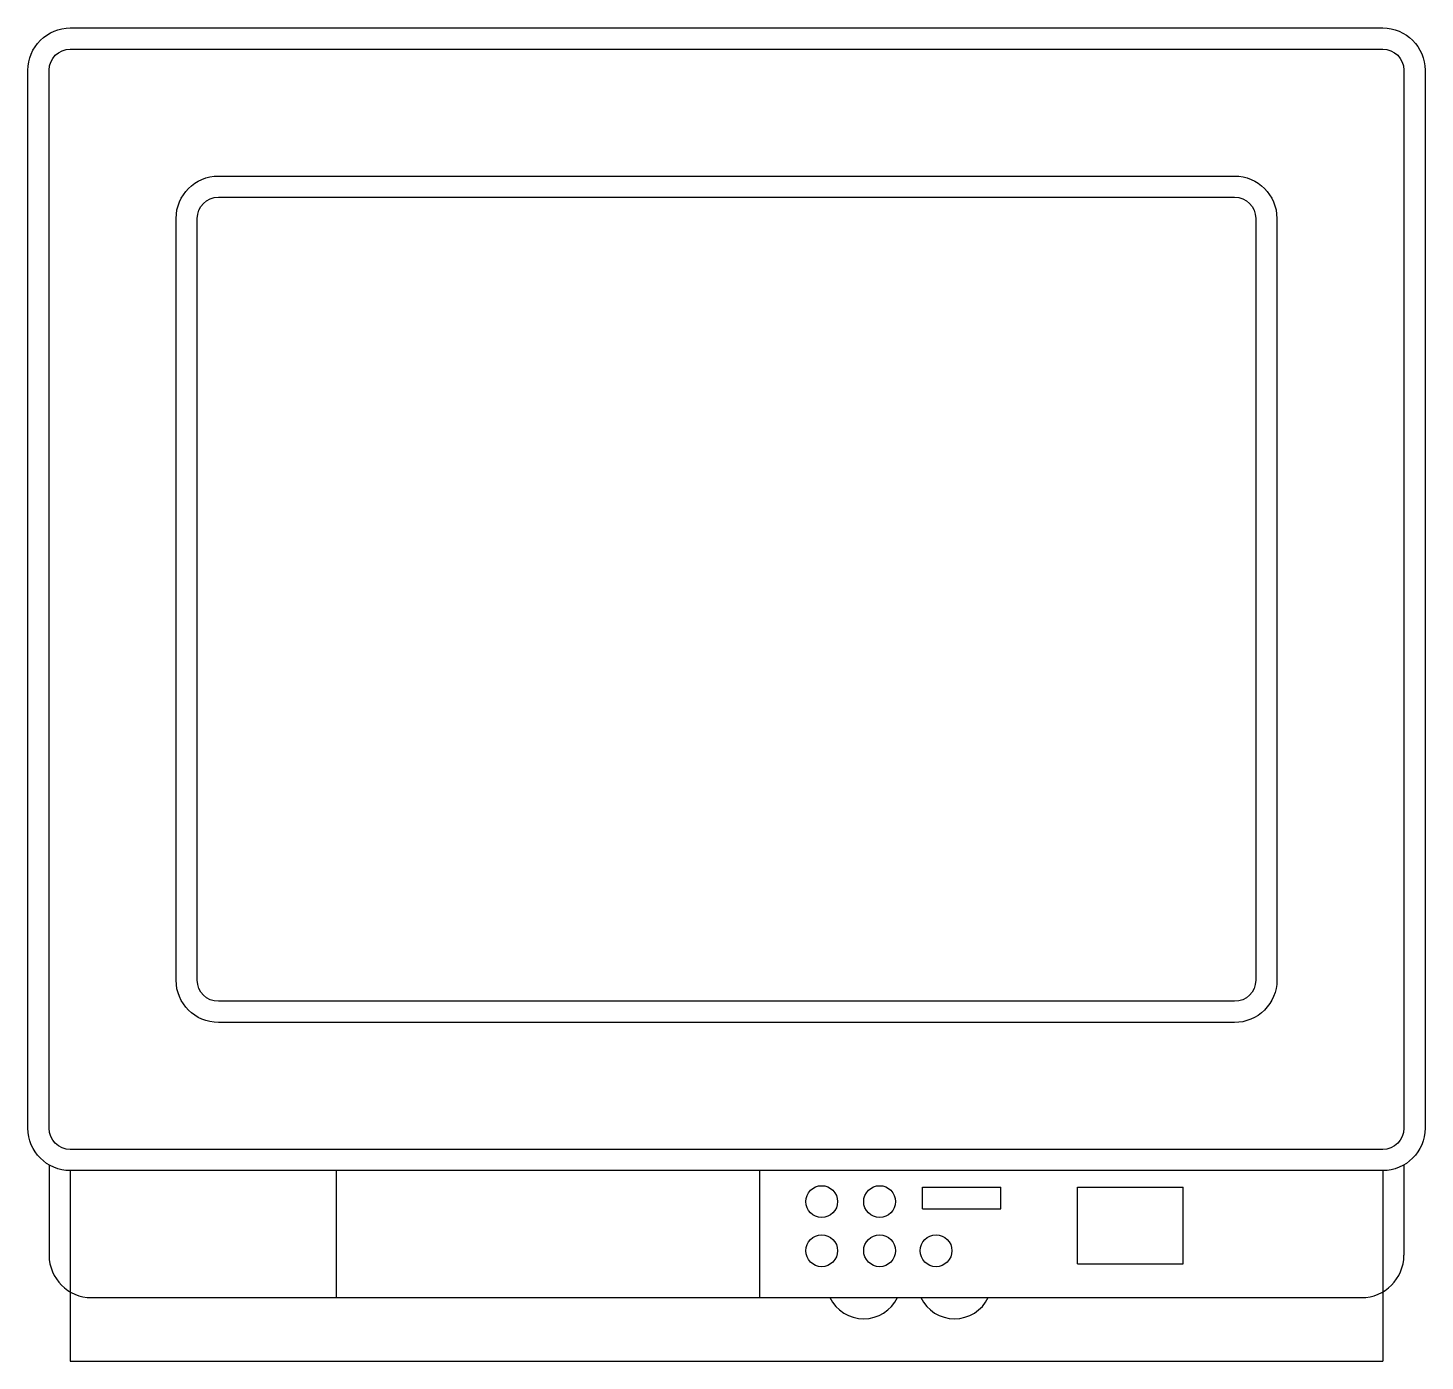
# Model space of a CAD drawing. Header units: millimetres. Extents: x 1285.563 to 1285.963, y 2718.218 to 2718.6.
import ezdxf

# ---------------------------------------------------------------- set-up
doc = ezdxf.new("R2010")
doc.units = ezdxf.units.MM
doc.header["$LTSCALE"] = 10
doc.layers.add('Equipam_audio_vídeo', color=1, linetype='Continuous')

msp = doc.modelspace()

# ---------------------------------------------------------------- linework, layer by layer
at = {"layer": 'Equipam_audio_vídeo'}
for p, q in [((1285.569044192904, 2718.274176637898), (1285.569044192904, 2718.248310279158)), ((1285.575104798964, 2718.2725527034), (1285.575104798964, 2718.218007248854)), ((1285.651337683927, 2718.236189067036), (1285.651337683927, 2718.2725527034)), ((1285.77254980514, 2718.236189067036), (1285.77254980514, 2718.2725527034)), ((1285.950862374722, 2718.2725527034), (1285.950862374722, 2718.218007248854)), ((1285.956922980783, 2718.274176637901), (1285.956922980783, 2718.248310279158)), ((1285.819108424618, 2718.267835266925), (1285.841536160927, 2718.267835266925)), ((1285.819108424618, 2718.261605103016), (1285.819108424618, 2718.267835266925)), ((1285.841536160927, 2718.261605103016), (1285.841536160927, 2718.267835266925)), ((1285.863458896048, 2718.267835266925), (1285.893761926351, 2718.267835266925)), ((1285.863458896048, 2718.24586496656), (1285.863458896048, 2718.267835266925)), ((1285.893761926351, 2718.24586496656), (1285.893761926351, 2718.267835266925)), ((1285.819108424618, 2718.261605103016), (1285.841536160927, 2718.261605103016)), ((1285.863458896048, 2718.24586496656), (1285.893761926351, 2718.24586496656)), ((1285.581165405025, 2718.236189067036), (1285.944801768661, 2718.236189067036)), ((1285.575104798964, 2718.218007248854), (1285.950862374722, 2718.218007248854))]:
    msp.add_line(p, q, dxfattribs=at)
for points in [[(1285.562983586844, 2718.587704218551, -0.4142135623730958), (1285.575104798965, 2718.599825430672), (1285.950862374722, 2718.599825430672, -0.4142135623730921), (1285.962983586843, 2718.587704218551), (1285.962983586843, 2718.284673915521, -0.4142135623730963), (1285.950862374722, 2718.2725527034), (1285.575104798965, 2718.2725527034, -0.4142135623730958), (1285.562983586844, 2718.284673915521)], [(1285.569044192904, 2718.587704218551, -0.4142135623730555), (1285.575104798965, 2718.593764824611), (1285.950862374722, 2718.593764824611, -0.4142135623730555), (1285.956922980783, 2718.587704218551), (1285.956922980783, 2718.284673915521, -0.4142135623730555), (1285.950862374722, 2718.278613309461), (1285.575104798965, 2718.278613309461, -0.4142135623730555), (1285.569044192904, 2718.284673915521)], [(1285.605407829268, 2718.545279976126, -0.4142135623730997), (1285.617529041389, 2718.557401188249), (1285.908438132298, 2718.557401188249, -0.4142135623730914), (1285.920559344419, 2718.545279976126), (1285.920559344419, 2718.327098157945, -0.4142135623730951), (1285.908438132298, 2718.314976945824), (1285.617529041389, 2718.314976945824, -0.4142135623730886), (1285.605407829268, 2718.327098157945)], [(1285.611468435328, 2718.545279976126, -0.4142135623730555), (1285.617529041389, 2718.551340582188), (1285.908438132298, 2718.551340582188, -0.4142135623730555), (1285.914498738358, 2718.545279976126), (1285.914498738358, 2718.327098157945, -0.4142135623730555), (1285.908438132298, 2718.321037551884), (1285.617529041389, 2718.321037551884, -0.4142135623730555), (1285.611468435328, 2718.327098157945)]]:
    msp.add_lwpolyline(points, format="xyb", close=True, dxfattribs=at)
for centre in [(1285.790236758132, 2718.263683063159), (1285.806816351775, 2718.263683063159), (1285.790236758132, 2718.249599767079), (1285.806816351775, 2718.249599767079), (1285.822981475055, 2718.249599767079)]:
    msp.add_circle(centre, 0.004559368773236891, dxfattribs=at)
for centre, radius, start, end in [((1285.581165405026, 2718.248310279157), 0.01212121212120377, 180, 270), ((1285.944801768662, 2718.248310279157), 0.01212121212120377, 270, 0), ((1285.802269081047, 2718.240850584949), 0.01072215503793926, 205.7697490841293, 334.2302509158707), ((1285.828270745852, 2718.24084860982), 0.01072129648672089, 205.7602435184046, 334.2397564815952)]:
    msp.add_arc(centre, radius, start, end, dxfattribs=at)

doc.saveas('drawing.dxf')
